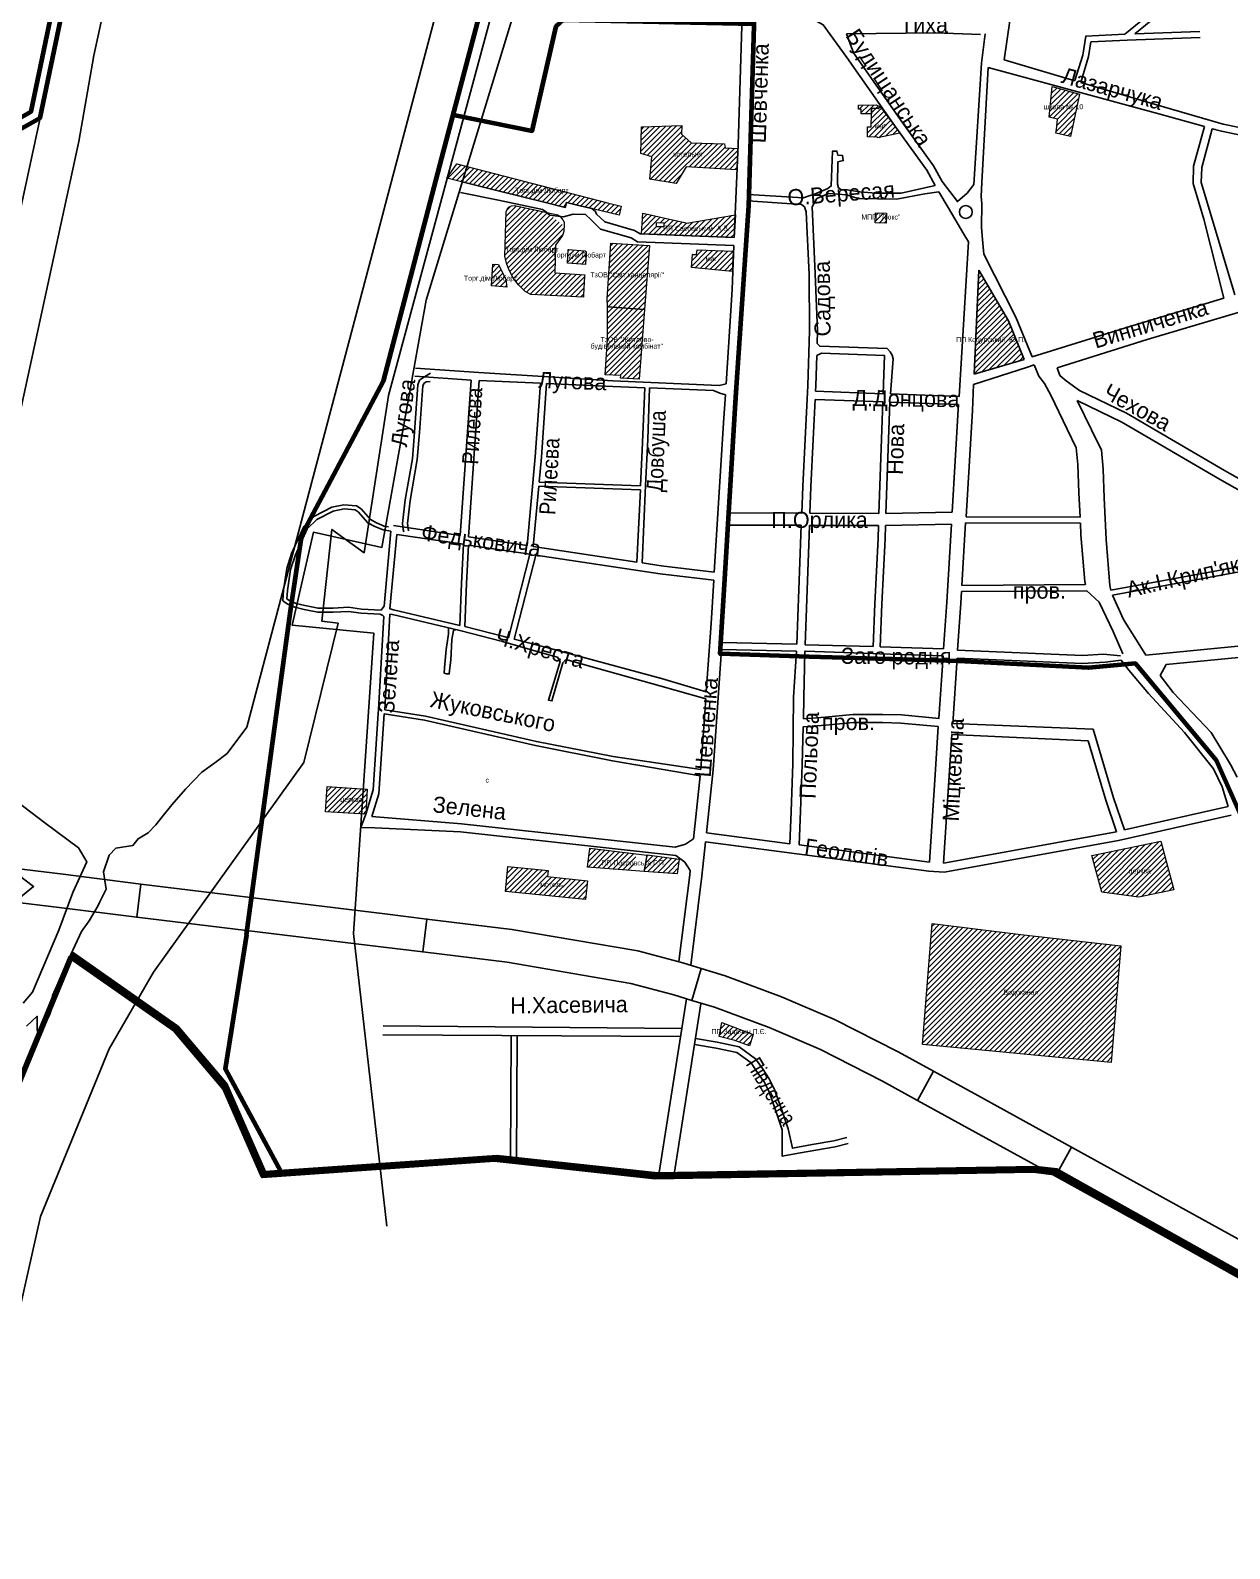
# Model space of a CAD drawing. Header units: millimetres. Extents: x 1378883 to 1389513, y 5662980 to 5673292.
# Drawn here: x 1383360 to 1384550, y 5665288 to 5666793 of the extents above; entities that cross this region are included whole.
import ezdxf
from ezdxf.enums import TextEntityAlignment as Align

# ---------------------------------------------------------------- set-up
doc = ezdxf.new("R2010")
doc.units = ezdxf.units.MM
doc.layers.add('_5Інше', color=252, linetype='Continuous', lineweight=25)
for name, color, linetype in [('PAY', 4, 'Continuous'), ('вулиці', 7, 'Continuous'), ('ВулНазва', 7, 'Continuous'), ('КартаСкан', 252, 'Continuous'), ('межа по генплану', 7, 'Continuous'), ('район', 6, 'Continuous')]:
    doc.layers.add(name, color=color, linetype=linetype)
picture_1 = doc.add_image_def('image1.tif', size_in_pixel=(29607, 29619))
pattern_1 = [(45, (2.4066, 2.8008), (-2.6516504294, 2.6516504294), [])]

# ---------------------------------------------------------------- blocks, each defined once
blk = doc.blocks.new('Турія')
at = {"layer": '_5Інше', "color": 5}
for points in [[(46416.6, 23567.1), (46427.3, 23576.9), (46427.2, 23563.3), (46428.1, 23560.1), (46432.8, 23565.7), (46439.5, 23578), (46442.5, 23586.9), (46441.3, 23589.2), (46442.5, 23597.4), (46446.9, 23607.2), (46452.8, 23621), (46454.3, 23624.5), (46471.3, 23661), (46478.9, 23671.4), (46487.9, 23686.6), (46489.2, 23689.7), (46495.7, 23703), (46492.9, 23720.2), (46498.8, 23736.5), (46505.2, 23743.4), (46522.2, 23746.3), (46527.3, 23752.9), (46537.4, 23758.6), (46545, 23766.7), (46551.1, 23774.5), (46560.7, 23786.4), (46574.3, 23802.1), (46590.7, 23818.8), (46603.6, 23828), (46615.7, 23837.5), (46635.3, 23863.4), (46829.8, 24597.2)], [(46507, 24637.5), (46483.5, 24529.5), (46468.7, 24444.2), (46350.4, 23901.6)], [(46400.3, 23795), (46434.9, 23768.7), (46468.1, 23743.8), (46476.4, 23730), (46462.6, 23699.5), (46448.7, 23662.2), (46422.5, 23600.7), (46413.5, 23589.8)]]:
    blk.add_lwpolyline(points, dxfattribs=at)
blk = doc.blocks.new('ТуріяПрибер')
at = {"layer": '_5Інше', "color": 160}
for points in [[(46521.7, 24943), (46280, 23824), (46416, 23721), (46280, 23610)], [(45939.6, 21240.8), (46423, 23394), (46491, 23560), (46535, 23636), (46684, 23844), (46718, 23982), (46702, 23984), (46712, 24075), (46744, 24052), (46768, 24208), (46922, 24778)]]:
    blk.add_lwpolyline(points, dxfattribs=at)
blk = doc.blocks.new('ТуріяВодоох')
at = {"layer": '_5Інше', "color": 140}
blk.add_lwpolyline([(46928, 24645), (46824, 24304), (46780, 24059), (46712, 24074), (46691, 23982), (46772, 23974), (46752, 23676), (46785, 23386)], dxfattribs=at)

msp = doc.modelspace()

# ---------------------------------------------------------------- hatches: boundary and pattern name
at = {"layer": 'вулиці', "lineweight": -2}
h = msp.add_hatch(dxfattribs=at)
h.set_pattern_fill('ANSI31', color=5, scale=30, style=0)
h.set_pattern_definition(pattern_1)
h.paths.add_polyline_path([(1384370.7, 5666706.8), (1384379.2, 5666704.8), (1384377.9, 5666694.6), (1384377.5, 5666691), (1384384.6, 5666689.4), (1384391.8, 5666687.7), (1384401, 5666729.7), (1384373.8, 5666737.4)])
h.paths.add_polyline_path([(1384361.2, 5666713.6), (1384408.7, 5666713.6), (1384408.7, 5666721.1), (1384361.2, 5666721.1)], flags=9)
h = msp.add_hatch(dxfattribs=at)
h.set_pattern_fill('ANSI31', color=2, scale=30, style=0)
h.set_pattern_definition(pattern_1)
h.paths.add_polyline_path([(1384194.5, 5666715.7), (1384201.1, 5666715.6), (1384203.4, 5666717.2), (1384199.3, 5666719.1), (1384181.8, 5666718.8), (1384181.8, 5666714.9), (1384184.2, 5666714.8), (1384184.2, 5666712.8), (1384184.2, 5666710.3), (1384194.4, 5666710.2)])
h.paths.add_polyline_path([(1384194.5, 5666715.7), (1384194.4, 5666710.2), (1384194.2, 5666697.3), (1384190.7, 5666697.3), (1384190.6, 5666687.3), (1384200.4, 5666687.2), (1384200.5, 5666686.3), (1384222.6, 5666691.1), (1384203.4, 5666717.2), (1384201.1, 5666715.6)])
h.paths.add_polyline_path([(1384196, 5666695.8), (1384210.2, 5666695.8), (1384210.2, 5666700.8), (1384196, 5666700.8)], flags=24)
h = msp.add_hatch(dxfattribs=at)
h.set_pattern_fill('ANSI31', color=12, scale=30, style=0)
h.set_pattern_definition(pattern_1)
h.paths.add_polyline_path([(1383976.6, 5666667.6), (1383974.6, 5666645.3), (1384000.7, 5666641.2), (1384010.8, 5666657.7), (1384061.1, 5666654.7), (1384062, 5666675.8), (1384049.4, 5666676.4), (1384048.7, 5666680.4), (1384015.8, 5666681.4), (1384006.2, 5666690.2), (1384006.5, 5666698.7), (1383966.4, 5666697.2), (1383965.7, 5666671)])
h.paths.add_polyline_path([(1383992.9, 5666667.7), (1384032, 5666667.7), (1384032, 5666672.7), (1383992.9, 5666672.7)], flags=24)
h = msp.add_hatch(dxfattribs=at)
h.set_pattern_fill('ANSI31', color=2, scale=30, style=0)
h.set_pattern_definition(pattern_1)
h.paths.add_polyline_path([(1383890.7, 5666617.4), (1383892, 5666622.3), (1383944.1, 5666609.8), (1383946.3, 5666618.7), (1383932.8, 5666622), (1383793.4, 5666658.1), (1383788.7, 5666642.8)])
h.paths.add_polyline_path([(1383773.7, 5666646.9), (1383773.6, 5666646.5), (1383788.7, 5666642.8), (1383793.4, 5666658.1), (1383783.3, 5666660.7)])
h.paths.add_polyline_path([(1383831.6, 5666629.4), (1383903.7, 5666629.4), (1383903.7, 5666638.2), (1383831.6, 5666638.2)], flags=25)
h = msp.add_hatch(dxfattribs=at)
h.set_pattern_fill('ANSI31', color=2, scale=30, style=0)
h.set_pattern_definition(pattern_1)
h.paths.add_polyline_path([(1383830.7, 5666569.1), (1383832.5, 5666562), (1383834.9, 5666555.8), (1383839.6, 5666547), (1383844.3, 5666540.7), (1383851.1, 5666534.2), (1383856.7, 5666531.1), (1383908.8, 5666528.4), (1383909, 5666530.9), (1383910.1, 5666550.6), (1383880.3, 5666552.6), (1383881.2, 5666580.1), (1383887.9, 5666589.5), (1383889.4, 5666593.5), (1383889.7, 5666598.8), (1383872.3, 5666612.5), (1383840.5, 5666619.5), (1383837.6, 5666619), (1383834.9, 5666617.7), (1383833.3, 5666615.4), (1383832.1, 5666612.9)])
h.paths.add_polyline_path([(1383821.6, 5666571), (1383893.7, 5666571), (1383893.7, 5666579.8), (1383821.6, 5666579.8)], flags=9)
h = msp.add_hatch(dxfattribs=at)
h.set_pattern_fill('ANSI31', color=2, scale=30, style=0)
h.set_pattern_definition(pattern_1)
h.paths.add_polyline_path([(1384011.5, 5666601.8), (1384008.9, 5666602.4), (1383967.8, 5666611.6), (1383966.5, 5666591.2), (1383983.4, 5666590.6), (1383983.4, 5666590.6), (1384058.4, 5666587.7), (1384058.6, 5666593.1), (1384059.4, 5666610)])
h.paths.add_polyline_path([(1383988.9, 5666598.4), (1383983.1, 5666598.5), (1383980.9, 5666598.6), (1383981, 5666602.1), (1383989, 5666601.8)], flags=16)
h.paths.add_polyline_path([(1383976.7, 5666593.1), (1384065.1, 5666593.1), (1384065.1, 5666600.6), (1383976.7, 5666600.6)], flags=9)
h = msp.add_hatch(dxfattribs=at)
h.set_pattern_fill('ANSI31', color=2, scale=30, style=0)
h.set_pattern_definition(pattern_1)
h.paths.add_polyline_path([(1384209.1, 5666601.8), (1384209.3, 5666611.8), (1384198.4, 5666612), (1384198.2, 5666602)])
h.paths.add_polyline_path([(1384179.8, 5666604.1), (1384228.1, 5666604.1), (1384228.1, 5666611.6), (1384179.8, 5666611.6)], flags=9)
h = msp.add_hatch(dxfattribs=at)
h.set_pattern_fill('ANSI31', color=2, scale=30, style=0)
h.set_pattern_definition(pattern_1)
h.paths.add_polyline_path([(1383974.3, 5666579.6), (1383936.1, 5666582.1), (1383932.5, 5666526.8), (1383932.6, 5666518.9), (1383969.5, 5666516.3)])
h.paths.add_polyline_path([(1383899.5, 5666545.6), (1384004.9, 5666545.6), (1384004.9, 5666554.3), (1383899.5, 5666554.3)], flags=9)
h = msp.add_hatch(dxfattribs=at)
h.set_pattern_fill('ANSI31', color=2, scale=30, style=0)
h.set_pattern_definition(pattern_1)
h.paths.add_polyline_path([(1383910.7, 5666561), (1383911.5, 5666573.4), (1383910.6, 5666574.4), (1383893.8, 5666575.6), (1383893.1, 5666562.1)])
h.paths.add_polyline_path([(1383868.6, 5666565.3), (1383940.7, 5666565.3), (1383940.7, 5666574.1), (1383868.6, 5666574.1)], flags=9)
h = msp.add_hatch(dxfattribs=at)
h.set_pattern_fill('ANSI31', color=2, scale=30, style=0)
h.set_pattern_definition(pattern_1)
h.paths.add_polyline_path([(1384021.5, 5666575.3), (1384021, 5666570.7), (1384016.9, 5666570.9), (1384016.1, 5666557.8), (1384056.2, 5666553.9), (1384057.4, 5666573.9)])
h.paths.add_polyline_path([(1384028.3, 5666564.2), (1384042.4, 5666564.2), (1384042.4, 5666569.2), (1384028.3, 5666569.2)], flags=24)
h = msp.add_hatch(dxfattribs=at)
h.set_pattern_fill('ANSI31', color=2, scale=30, style=0)
h.set_pattern_definition(pattern_1)
h.paths.add_polyline_path([(1383824.7, 5666560.8), (1383819.1, 5666561.2), (1383817.6, 5666539.8), (1383832.7, 5666538.5), (1383831.9, 5666545.9)])
h.paths.add_polyline_path([(1383780.7, 5666542.4), (1383852.8, 5666542.4), (1383852.8, 5666551.1), (1383780.7, 5666551.1)], flags=9)
h = msp.add_hatch(dxfattribs=at)
h.set_pattern_fill('ANSI31', color=2, scale=30, style=0)
h.set_pattern_definition(pattern_1)
h.paths.add_polyline_path([(1384346.1, 5666466.8), (1384330.3, 5666505.1), (1384301.1, 5666555.1), (1384296.3, 5666452.1)])
h.paths.add_polyline_path([(1384268.4, 5666481.5), (1384357.1, 5666481.5), (1384357.1, 5666490.3), (1384268.4, 5666490.3)], flags=9)
h = msp.add_hatch(dxfattribs=at)
h.set_pattern_fill('ANSI31', color=2, scale=30, style=0)
h.set_pattern_definition(pattern_1)
h.paths.add_polyline_path([(1383932.7, 5666486.8), (1383930.5, 5666451.5), (1383945.9, 5666450.8), (1383945.7, 5666448.1), (1383964.2, 5666447), (1383969.5, 5666516.3), (1383932.6, 5666518.9)])
h.paths.add_polyline_path([(1383900.8, 5666475), (1384002.9, 5666475), (1384002.9, 5666483.8), (1383900.8, 5666483.8)], flags=9)
h.paths.add_polyline_path([(1383916.7, 5666482.8), (1383987.5, 5666482.8), (1383987.5, 5666490.3), (1383916.7, 5666490.3)], flags=9)
h = msp.add_hatch(dxfattribs=at)
h.set_pattern_fill('ANSI31', color=5, scale=30, style=0)
h.set_pattern_definition(pattern_1)
h.paths.add_polyline_path([(1383654.5, 5666043.2), (1383653, 5666018.2), (1383688.9, 5666016), (1383690.5, 5666040.9)])
h.paths.add_polyline_path([(1383688.9, 5666016), (1383692.9, 5666015.7), (1383694.4, 5666040.7), (1383690.5, 5666040.9)])
h.paths.add_polyline_path([(1383663.5, 5666026.5), (1383693.9, 5666026.5), (1383693.9, 5666032.8), (1383663.5, 5666032.8)], flags=9)
h = msp.add_hatch(dxfattribs=at)
h.set_pattern_fill('ANSI31', color=2, scale=30, style=0)
h.set_pattern_definition(pattern_1)
h.paths.add_polyline_path([(1383961.5, 5665976.4), (1383926.1, 5665980.9), (1383941.6, 5665961.2), (1383957.4, 5665960)])
h.paths.add_polyline_path([(1383926.1, 5665980.9), (1383915.3, 5665982.2), (1383913, 5665963.3), (1383941.6, 5665961.2)])
h.paths.add_polyline_path([(1383925.1, 5665963.8), (1383992, 5665963.8), (1383992, 5665971.3), (1383925.1, 5665971.3)], flags=9)
h = msp.add_hatch(dxfattribs=at)
h.set_pattern_fill('ANSI31', color=2, scale=30, style=0)
h.set_pattern_definition(pattern_1)
h.paths.add_polyline_path([(1384001.8, 5665956.8), (1384003.8, 5665971.1), (1383971.9, 5665975.4), (1383969.2, 5665959.1)])
h.paths.add_polyline_path([(1383916.9, 5665963.8), (1384000.2, 5665963.8), (1384000.2, 5665971.3), (1383916.9, 5665971.3)], flags=9)
h = msp.add_hatch(dxfattribs=at)
h.set_pattern_fill('ANSI31', color=5, scale=30, style=0)
h.set_pattern_definition(pattern_1)
h.paths.add_polyline_path([(1384413, 5665974.9), (1384422.9, 5665938.4), (1384459.8, 5665933.6), (1384494.6, 5665940.8), (1384481.6, 5665989.1)])
h.paths.add_polyline_path([(1384445.5, 5665955.7), (1384475.9, 5665955.7), (1384475.9, 5665961.9), (1384445.5, 5665961.9)], flags=24)
h = msp.add_hatch(dxfattribs=at)
h.set_pattern_fill('ANSI31', color=2, scale=30, style=0)
h.set_pattern_definition(pattern_1)
h.paths.add_polyline_path([(1383833.9, 5665964.1), (1383831.4, 5665939.3), (1383911, 5665931.2), (1383912.9, 5665949.8), (1383873.1, 5665953.9), (1383873.7, 5665960.1)])
h.paths.add_polyline_path([(1383863, 5665943.5), (1383892.2, 5665943.5), (1383892.2, 5665948.5), (1383863, 5665948.5)], flags=24)
h = msp.add_hatch(dxfattribs=at)
h.set_pattern_fill('ANSI31', color=164, scale=30, style=0)
h.set_pattern_definition([(45, (-7.8233, 6.207), (-2.6516504294, 2.6516504294), [])])
h.paths.add_polyline_path([(1384442, 5665885.2), (1384342.6, 5665896.4), (1384254.7, 5665907.6), (1384245, 5665787.5), (1384432.3, 5665769.7)])
h.paths.add_polyline_path([(1384323.5, 5665834.6), (1384360.2, 5665834.6), (1384360.2, 5665843.3), (1384323.5, 5665843.3)], flags=24)
h = msp.add_hatch(dxfattribs=at)
h.set_pattern_fill('ANSI31', color=2, scale=30, style=0)
h.set_pattern_definition(pattern_1)
h.paths.add_polyline_path([(1384043.5, 5665795.4), (1384059.1, 5665791.4), (1384073.5, 5665786), (1384077.2, 5665797.5), (1384046, 5665809.2)])
h.paths.add_polyline_path([(1384029.1, 5665795.2), (1384097, 5665795.2), (1384097, 5665804), (1384029.1, 5665804)], flags=9)

# ---------------------------------------------------------------- linework, layer by layer
at = {"layer": 'вулиці', "color": 2, "lineweight": 70}
for points in [[(1382830.2, 5666200.8), (1382950.5, 5666196.8), (1383025.2, 5666210.3), (1383046.9, 5666221.6), (1383260.9, 5666644.9), (1383369.8, 5666706.2), (1383471.1, 5667190.8), (1383484.7, 5667281.3)], [(1382830.5, 5666210.8), (1382949.8, 5666206.8), (1383021.9, 5666219.9), (1383039.5, 5666229), (1383253.4, 5666652.1), (1383360.9, 5666712.7), (1383461.2, 5667192.6), (1383474.8, 5667282.8)]]:
    msp.add_lwpolyline(points, dxfattribs=at)
at = {"layer": 'вулиці', "color": 7}
for points in [[(1384071.2, 5666938.6), (1384067.5, 5666851.3), (1384062.4, 5666679.4), (1384058.4, 5666587.7)], [(1384348.4, 5666916.1), (1384339.9, 5666859.6), (1384326.1, 5666763.9)], [(1384500.3, 5666897), (1384505.6, 5666883.4), (1384506.8, 5666862.3), (1384507, 5666841.7), (1384506.4, 5666834.5), (1384487.8, 5666818), (1384473.8, 5666811.9), (1384451, 5666793.4), (1384445.8, 5666789.2), (1384407, 5666787.2), (1384404.1, 5666768.4), (1384396.4, 5666743.2)], [(1384506.6, 5666897.4), (1384511.6, 5666884.6), (1384512.8, 5666862.5), (1384513, 5666841.5), (1384512.2, 5666831.6), (1384491, 5666812.9), (1384476.9, 5666806.8), (1384455.7, 5666789.5)], [(1384078.8, 5666825.5), (1384074.4, 5666678.9), (1384072.3, 5666630.2)], [(1384078.8, 5666825.5), (1384088.6, 5666825.4), (1384118.9, 5666813.6), (1384146.7, 5666798.6), (1384170.1, 5666766), (1384218.4, 5666697.3), (1384249.4, 5666654.3), (1384257.6, 5666639.1)], [(1384302.6, 5666788.8), (1384258, 5666790.4), (1384169.9, 5666789.7)], [(1384169.9, 5666789.7), (1384176.7, 5666770.6), (1384224.9, 5666702), (1384256.2, 5666658.6), (1384264.5, 5666643.1), (1384279.7, 5666623.3), (1384289.5, 5666631.6), (1384295.9, 5666640.3)], [(1384307.4, 5666789.4), (1384303.7, 5666760.3), (1384295.9, 5666640.3), (1384295.9, 5666640.3)], [(1384455.7, 5666789.5), (1384520.3, 5666791.8)], [(1384448.1, 5666783.3), (1384412.2, 5666781.5), (1384409.9, 5666767.1), (1384402.1, 5666741.4)], [(1384448.1, 5666783.3), (1384520.5, 5666785.8)], [(1384326.1, 5666763.9), (1384396.4, 5666743.1)], [(1384310.3, 5666756.3), (1384304, 5666642.2), (1384303.3, 5666628.4)], [(1384310.3, 5666756.3), (1384479.6, 5666710.2), (1384524.9, 5666697.6)], [(1384402.1, 5666741.4), (1384481.9, 5666717.9), (1384543.3, 5666700.1), (1384727.4, 5666662.3), (1384736.4, 5666661.6), (1384739.6, 5666662.8)], [(1384524.9, 5666697.6), (1384514.1, 5666658.3), (1384513.5, 5666641), (1384524.2, 5666605.7), (1384544.2, 5666527.3)], [(1384532.6, 5666695.5), (1384522.1, 5666657.1), (1384521.6, 5666642), (1384531.9, 5666608), (1384554.9, 5666530.8)], [(1384532.6, 5666695.5), (1384541.7, 5666692.9), (1384726.3, 5666654.4), (1384737.5, 5666653.5), (1384743.4, 5666652.3)], [(1384532.6, 5666695.5), (1384535.8, 5666694.6)], [(1384151.2, 5666636.2), (1384154.6, 5666638.8), (1384156, 5666673.3), (1384160.2, 5666673.3), (1384161.2, 5666669.1), (1384165.9, 5666668.8), (1384166.5, 5666663.8), (1384161.3, 5666662.7), (1384160.7, 5666640.6), (1384161.8, 5666637), (1384164, 5666635.3)], [(1384058.4, 5666587.7), (1383965, 5666591.3), (1383959.5, 5666594.7), (1383929.9, 5666603.1), (1383921.9, 5666610.9), (1383920.7, 5666613.3), (1383917.1, 5666616.3), (1383902.5, 5666619.8), (1383892, 5666622.3), (1383890.7, 5666617.4), (1383871.1, 5666622.3), (1383825.6, 5666633.6), (1383789.9, 5666642.5)], [(1384164, 5666635.3), (1384170.5, 5666634.9), (1384182.9, 5666632.9), (1384198.7, 5666631.5), (1384223.9, 5666631.5), (1384257.6, 5666639.1)], [(1384058.1, 5666579.7), (1383962.6, 5666583.4), (1383956.3, 5666587.3), (1383925.8, 5666596), (1383916.4, 5666605.1), (1383910.8, 5666610.3), (1383898.6, 5666610.8), (1383888.9, 5666608), (1383875.6, 5666609.9), (1383871.1, 5666613.4), (1383868.2, 5666615.3), (1383824.7, 5666624.6), (1383786.8, 5666632.3)], [(1384072, 5666624.1), (1384068.1, 5666535.5), (1384060.1, 5666408.1), (1384054.3, 5666314.5)], [(1384072, 5666624.1), (1384125.2, 5666620.3)], [(1384072.3, 5666630.2), (1384127.2, 5666626.9), (1384132.6, 5666628.8), (1384138, 5666630.7), (1384151.2, 5666636.2), (1384151.2, 5666636.2)], [(1384140.4, 5666626.2), (1384137.4, 5666621.1), (1384135.6, 5666618.1), (1384138.7, 5666551.6), (1384141, 5666495), (1384140.6, 5666482.5)], [(1384140.4, 5666626.2), (1384152, 5666631.1), (1384169.6, 5666629.9), (1384181.4, 5666626.3), (1384219.3, 5666625.5), (1384247.6, 5666630.8), (1384261.3, 5666633)], [(1384261.3, 5666633), (1384270.7, 5666617.5), (1384286, 5666590.9), (1384290.7, 5666583.2), (1384281.4, 5666429.9)], [(1384304.3, 5666589.2), (1384303.5, 5666598), (1384303.9, 5666620.9), (1384303.3, 5666628.4)], [(1384125.2, 5666620.3), (1384128.2, 5666617.9), (1384129.8, 5666613.1), (1384132.8, 5666550.9), (1384133, 5666495.1), (1384131.3, 5666440.8), (1384128.6, 5666387.6), (1384126.4, 5666340.8), (1384125.4, 5666314.3)], [(1384058.1, 5666579.7), (1384056.2, 5666536.1), (1384050.3, 5666442.4)], [(1384304.3, 5666589.2), (1384306, 5666571.2), (1384337.6, 5666508.5), (1384354, 5666469.4), (1384450.8, 5666499.4), (1384544.2, 5666527.3)], [(1384301.1, 5666555.1), (1384296.3, 5666452.1)], [(1384301.1, 5666555.1), (1384330.3, 5666505.1), (1384346.1, 5666466.8)], [(1384378.8, 5666458.5), (1384468.1, 5666486.5), (1384558.2, 5666513.4)], [(1384140.2, 5666470.5), (1384144.8, 5666472.8), (1384207.6, 5666470.5), (1384206.2, 5666432.7)], [(1384140.6, 5666482.5), (1384143.3, 5666479.8), (1384210.2, 5666477.4)], [(1384210.2, 5666477.4), (1384213.2, 5666474.2), (1384215, 5666471.1), (1384216.1, 5666467.2), (1384215.7, 5666463.1)], [(1384050.3, 5666442.4), (1384047.6, 5666441.7), (1384043.3, 5666441), (1383938.1, 5666445.4), (1383805.1, 5666453.7), (1383742.1, 5666458.2)], [(1384140.2, 5666470.5), (1384139.3, 5666440.4), (1384139, 5666435.1)], [(1384216.1, 5666467.2), (1384213.4, 5666432.5)], [(1384295.8, 5666441.7), (1384349.2, 5666459.2)], [(1384296.3, 5666452.1), (1384346.1, 5666466.8)], [(1384349.2, 5666459.2), (1384355.9, 5666461.3)], [(1384355.9, 5666461.3), (1384360.6, 5666450.1), (1384366.2, 5666442.8)], [(1384378.8, 5666458.5), (1384381.2, 5666450.9), (1384387.5, 5666445.4), (1384400.8, 5666436), (1384447.5, 5666413.3), (1384544.8, 5666356.6), (1384617.3, 5666315.7), (1384619.9, 5666316.3), (1384620.5, 5666321.5)], [(1383757.2, 5666453), (1383751, 5666449.4), (1383746.3, 5666446), (1383744.5, 5666441.6), (1383741.3, 5666394.7), (1383739.1, 5666368), (1383732, 5666327.6), (1383729.3, 5666304.1), (1383729.9, 5666298.2), (1383730.5, 5666295.7)], [(1383756.7, 5666445), (1383752.8, 5666444.5), (1383750.4, 5666442.8), (1383749.4, 5666440.4), (1383746.3, 5666394.3), (1383744, 5666367.4), (1383737, 5666326.9), (1383734.3, 5666304.1), (1383734.8, 5666299.1), (1383735.4, 5666296.7)], [(1383797.4, 5666446.3), (1383741.6, 5666450.2)], [(1383797.4, 5666446.3), (1383786.7, 5666292)], [(1383805.4, 5666445.7), (1383794.7, 5666290.8)], [(1383866.2, 5666443.1), (1383805.4, 5666445.7)], [(1383866.2, 5666443.1), (1383861.1, 5666370.3), (1383853.1, 5666282.1)], [(1383872.2, 5666442.8), (1383867.1, 5666369.8), (1383864.9, 5666345.1)], [(1383969.6, 5666438.7), (1383938.1, 5666440), (1383872.2, 5666442.8)], [(1384366.2, 5666442.8), (1384372.4, 5666431.3), (1384388.8, 5666397.7), (1384397.7, 5666379.2), (1384399.2, 5666362.5), (1384400.2, 5666334.4), (1384401.4, 5666310.4)], [(1383965.5, 5666341.4), (1383967.2, 5666376.8), (1383969.6, 5666438.7)], [(1383967, 5666265.1), (1383970.4, 5666341.7), (1383972.7, 5666387.4), (1383974.5, 5666438.5)], [(1384049.6, 5666431.6), (1384044, 5666433.4), (1384037.9, 5666435.9), (1383974.5, 5666438.5)], [(1384049.6, 5666431.6), (1384048.2, 5666408.8), (1384038.6, 5666255.9)], [(1384138.6, 5666427.1), (1384136.6, 5666387.2), (1384134.4, 5666340.4), (1384133.4, 5666314.2)], [(1384138.6, 5666427.1), (1384205.9, 5666424.7)], [(1384139, 5666435.1), (1384206.2, 5666432.7), (1384206.2, 5666432.7)], [(1384213.4, 5666432.5), (1384281.4, 5666429.9)], [(1384295.8, 5666441.7), (1384294.6, 5666416.2), (1384288.3, 5666310.8)], [(1384205.9, 5666424.7), (1384201.7, 5666314)], [(1384212.9, 5666424.5), (1384208.7, 5666314)], [(1384212.9, 5666424.5), (1384280.9, 5666421.9)], [(1384280.9, 5666421.9), (1384280.6, 5666417), (1384274.5, 5666315.3)], [(1384398.6, 5666425.9), (1384412.9, 5666396.8), (1384422.6, 5666376.7), (1384424.3, 5666357.9), (1384425.2, 5666329.5), (1384427.3, 5666288.2), (1384431, 5666242.7), (1384432.1, 5666237.8)], [(1384398.6, 5666425.9), (1384442.8, 5666404.4), (1384539.9, 5666347.9), (1384615.7, 5666305.1), (1384627.7, 5666299), (1384627.7, 5666299)], [(1383864.5, 5666341.1), (1383859.1, 5666281.2)], [(1383864.5, 5666341.1), (1383965.3, 5666337.4)], [(1383864.9, 5666345.1), (1383965.5, 5666341.4)], [(1383961.9, 5666265.8), (1383965.3, 5666337.4)], [(1383715.5, 5666300.9), (1383711.2, 5666301.5), (1383703.5, 5666304.6), (1383697.5, 5666307.9), (1383688.2, 5666318.5), (1383683.8, 5666321.4), (1383671.3, 5666322.7), (1383659.2, 5666320.1), (1383642, 5666311.4), (1383631.4, 5666301.1), (1383619.4, 5666274.4), (1383614.5, 5666259.5), (1383611.2, 5666237.9), (1383610.5, 5666227.4), (1383615.1, 5666224.3), (1383622.6, 5666221), (1383631.8, 5666218.9), (1383645.2, 5666216), (1383660.7, 5666216.2), (1383675.7, 5666216.9), (1383688.2, 5666215.1), (1383707.2, 5666214), (1383709.7, 5666212.9), (1383710.7, 5666212)], [(1383717.8, 5666296.4), (1383710.2, 5666297.6), (1383701.8, 5666301), (1383694.9, 5666304.7), (1383685.5, 5666315.5), (1383682.4, 5666317.6), (1383671.5, 5666318.7), (1383660.5, 5666316.3), (1383644.3, 5666308.1), (1383634.7, 5666298.8), (1383623.1, 5666272.9), (1383618.4, 5666258.5), (1383615.2, 5666237.5), (1383614.7, 5666229.4), (1383617, 5666227.8), (1383623.8, 5666224.8), (1383632.6, 5666222.8), (1383645.6, 5666220), (1383660.6, 5666220.2), (1383675.9, 5666221), (1383688.6, 5666219.1), (1383708.1, 5666218), (1383709.8, 5666220.4), (1383711, 5666222.1)], [(1384054.3, 5666314.5), (1384125.4, 5666314.3)], [(1384133.4, 5666314.2), (1384201.7, 5666314)], [(1384208.7, 5666314), (1384274.5, 5666315.3)], [(1384288.3, 5666310.8), (1384401.4, 5666310.4)], [(1383711, 5666222.1), (1383717.8, 5666296.4)], [(1383716.8, 5666219.5), (1383723.6, 5666293.3)], [(1383720.4, 5666301.9), (1383786.7, 5666292)], [(1383723.6, 5666293.3), (1383789.8, 5666283.4)], [(1384053.5, 5666302.5), (1384047.3, 5666204), (1384046.1, 5666186.2)], [(1384053.5, 5666302.5), (1384124.9, 5666302.3)], [(1384124.9, 5666302.3), (1384124.6, 5666292.8), (1384120.6, 5666184.3)], [(1384132.9, 5666302.2), (1384132.6, 5666292.5), (1384128.6, 5666183.8)], [(1384132.9, 5666302.2), (1384201.4, 5666302)], [(1384201.4, 5666302), (1384201.2, 5666289.1), (1384197.9, 5666224.4), (1384196.2, 5666182.1)], [(1384208.4, 5666302), (1384208.2, 5666288.9), (1384204.9, 5666224.1), (1384203.2, 5666181.8)], [(1384208.4, 5666302), (1384208.8, 5666302), (1384273.8, 5666303.3)], [(1384273.8, 5666303.3), (1384269.2, 5666225.9), (1384266.1, 5666179.9)], [(1384287.9, 5666304.8), (1384284.2, 5666242.6)], [(1384287.9, 5666304.8), (1384401.7, 5666304.4)], [(1384401.7, 5666304.4), (1384402.3, 5666292.7), (1384406, 5666246.4), (1384406.7, 5666243.4)], [(1383789.8, 5666283.4), (1383787.9, 5666244.6), (1383786.2, 5666203)], [(1383794.8, 5666282.7), (1383792.9, 5666244.4), (1383791.2, 5666201.8)], [(1383794.7, 5666290.8), (1383853.1, 5666282.1)], [(1383794.8, 5666282.7), (1383855.6, 5666273.6)], [(1383859.1, 5666281.2), (1383961.9, 5666265.8)], [(1383855.6, 5666273.6), (1383834.4, 5666190.7)], [(1383861.5, 5666272.7), (1383840.2, 5666189.2)], [(1383861.5, 5666272.7), (1383984.9, 5666254.3), (1384038.1, 5666247.9)], [(1383967, 5666265.1), (1383986, 5666262.2), (1384038.6, 5666255.9)], [(1384432.1, 5666237.8), (1384635.1, 5666275.1)], [(1384433.5, 5666232.9), (1384636.5, 5666270.3)], [(1384038.1, 5666247.9), (1384035.4, 5666204.8), (1384030.7, 5666137.2)], [(1384283.8, 5666236.6), (1384283.2, 5666225), (1384280, 5666178.6)], [(1384283.8, 5666236.6), (1384408, 5666237.4)], [(1384284.2, 5666242.6), (1384406.7, 5666243.4)], [(1384408, 5666237.4), (1384420.5, 5666226), (1384434.3, 5666197), (1384443.9, 5666174.9)], [(1384433.5, 5666232.9), (1384444.5, 5666208.8), (1384464, 5666177.7), (1384466.7, 5666173.4)], [(1383786.2, 5666203), (1383720.4, 5666218.6), (1383716.8, 5666219.5)], [(1383692.9, 5666015.7), (1383700.3, 5666039.9), (1383705.3, 5666115.8), (1383705.7, 5666119.7), (1383710.7, 5666212)], [(1383711.7, 5666119.2), (1383716.8, 5666214.3)], [(1383883, 5666171.6), (1383873.1, 5666174.3), (1383828.6, 5666187.1), (1383786.2, 5666197.9), (1383719.3, 5666213.7), (1383716.8, 5666214.3)], [(1383834.4, 5666190.7), (1383829.7, 5666191.9), (1383791.2, 5666201.8)], [(1383774.9, 5666200.6), (1383774.9, 5666194.5), (1383772.8, 5666179.1), (1383771.1, 5666161.1), (1383770.7, 5666155.7), (1383772.9, 5666155.1), (1383775.7, 5666154.9), (1383776.3, 5666160.8), (1383777.4, 5666168.5), (1383778.3, 5666189.1), (1383779.8, 5666197.8), (1383781.5, 5666198.5), (1383782.1, 5666198.9)], [(1384030.7, 5666137.2), (1383986.1, 5666150.4), (1383874.7, 5666180.5), (1383840.2, 5666189.2)], [(1384046.1, 5666186.2), (1384120.6, 5666184.3)], [(1384466.7, 5666173.4), (1384659.7, 5666192.2)], [(1383883, 5666171.6), (1383885.6, 5666167.2), (1383874.1, 5666128.8), (1383877.6, 5666128.1), (1383888.4, 5666166), (1383891.3, 5666169.2)], [(1384045.6, 5666179.2), (1384037.4, 5666059.9), (1384030.8, 5665997.4)], [(1384045.6, 5666179.2), (1384120.3, 5666177.3)], [(1384120.1, 5666177.3), (1384117.1, 5666131.8), (1384116.4, 5666065.7), (1384114.9, 5666018.5), (1384113.6, 5665986.5)], [(1384128.5, 5666177.2), (1384127.5, 5666131.3), (1384127, 5666110.3)], [(1384128.5, 5666177.2), (1384128.7, 5666177.5), (1384196, 5666175.1), (1384202.9, 5666174.8), (1384265.6, 5666172.9)], [(1384128.6, 5666183.8), (1384196.2, 5666182.1)], [(1384203.2, 5666181.8), (1384266.1, 5666179.9)], [(1384265.6, 5666172.9), (1384261.4, 5666110.8)], [(1384280, 5666178.6), (1384403.8, 5666173.3), (1384424.7, 5666174.4), (1384441.5, 5666172.8)], [(1384486.7, 5666164.3), (1384654, 5666180.6)], [(1384030.2, 5666130.1), (1383984.7, 5666143), (1383891.3, 5666169.2)], [(1384279.5, 5666170.6), (1384275.1, 5666105.8)], [(1384279.5, 5666170.6), (1384403.7, 5666165.3), (1384426.2, 5666166.6), (1384442.1, 5666168.6)], [(1384442.1, 5666168.6), (1384449.8, 5666158.6), (1384469.3, 5666135.6), (1384504.9, 5666096.8), (1384533.9, 5666060.7), (1384542.5, 5666043), (1384548.2, 5666023.3)], [(1384481, 5666153.2), (1384486.7, 5666164.3)], [(1384481, 5666153.2), (1384493.9, 5666136.5), (1384531.6, 5666096.7), (1384550.7, 5666065), (1384557.1, 5666052.7)], [(1384030.2, 5666130.1), (1384025.4, 5666060.9), (1384025.3, 5666060)], [(1383698.9, 5666013.5), (1383706, 5666036.1), (1383711.3, 5666115.2)], [(1384024.6, 5666053.7), (1383937.5, 5666068.7), (1383861.4, 5666083.8), (1383751.3, 5666109), (1383711.3, 5666115.2)], [(1384025.3, 5666060), (1383938.3, 5666073.1), (1383862.1, 5666087.8), (1383752.1, 5666113), (1383711.7, 5666119.2)], [(1384127, 5666110.3), (1384148.6, 5666112.1), (1384176, 5666114.7), (1384205.4, 5666114.8), (1384224.2, 5666114.2), (1384261.6, 5666110.8)], [(1384126.8, 5666102.3), (1384125.9, 5666065.1), (1384124, 5666018.8), (1384122.7, 5665985.3)], [(1384126.8, 5666102.3), (1384149.3, 5666104.2), (1384176.4, 5666106.7), (1384205.3, 5666106.8), (1384223.7, 5666106.2), (1384260.8, 5666102.8)], [(1384260.8, 5666102.8), (1384258, 5666060.2), (1384252.2, 5665968.3)], [(1384275.1, 5666105.8), (1384414.5, 5666100.2)], [(1384414.5, 5666100.2), (1384434.6, 5666032.2), (1384445.4, 5666000.2)], [(1384274.3, 5666094.7), (1384271.9, 5666059.3), (1384266.1, 5665967.4)], [(1384274.3, 5666094.7), (1384409.6, 5666088.4)], [(1384409.6, 5666088.4), (1384427, 5666029.7), (1384437.6, 5665998.4)], [(1384024.6, 5666053.7), (1384018.1, 5665991.3)], [(1384445.4, 5666000.2), (1384548.2, 5666023.3)], [(1383692.9, 5666015.7), (1383688, 5666002.6), (1383701.9, 5666002.3)], [(1384018.1, 5665991.3), (1384010.2, 5665986.1), (1383999.9, 5665983), (1383787.8, 5666006.2), (1383698.9, 5666013.5)], [(1384029.9, 5665988.5), (1384251.3, 5665959.3), (1384266.7, 5665958.4), (1384439.4, 5665989.6), (1384551.4, 5666014.8)], [(1384014.8, 5665960), (1384009.3, 5665968.4), (1384000.6, 5665974.9), (1383786.9, 5665998.2), (1383701.9, 5666002.3)], [(1384030.8, 5665997.4), (1384113.6, 5665986.5)], [(1384266.1, 5665967.4), (1384437.6, 5665998.4)], [(1384029.9, 5665988.5), (1384026.3, 5665954.3), (1384015.2, 5665866)], [(1384122.7, 5665985.3), (1384252.2, 5665968.3)], [(1384014.8, 5665960), (1384014.4, 5665955.6), (1384003.6, 5665869.8), (1384003, 5665869.5)], [(1384025.6, 5665862.9), (1384049.3, 5665855.7), (1384105.3, 5665834.9), (1384157.9, 5665812.3), (1384220.9, 5665780.2), (1384256, 5665761), (1384240.2, 5665732), (1384205.5, 5665751), (1384143.9, 5665782.4), (1384093, 5665804.2), (1384038.7, 5665824.5), (1384016.4, 5665831.2), (1384022.6, 5665852.5)], [(1384011, 5665832.8), (1383983.7, 5665658.6)], [(1384025.3, 5665827.7), (1383998.9, 5665658.8)], [(1384005.1, 5665795.3), (1383709.9, 5665797)], [(1384006.3, 5665803.4), (1383710, 5665806)], [(1383837, 5665796.2), (1383836.4, 5665674.3)], [(1383843, 5665796.2), (1383842.4, 5665673.7)], [(1384019, 5665787.5), (1384040.4, 5665783.8), (1384061, 5665779.4), (1384075.2, 5665769.2), (1384081.3, 5665760.2), (1384088, 5665750.4), (1384092.9, 5665740.6), (1384101.9, 5665714.9), (1384106, 5665702.9), (1384106, 5665676.6), (1384122.2, 5665679.7), (1384158.4, 5665686.1), (1384171.4, 5665689.4)], [(1384020, 5665793.4), (1384041.5, 5665789.7), (1384063.4, 5665785), (1384079.6, 5665773.4), (1384086.3, 5665763.6), (1384093.2, 5665753.5), (1384098.4, 5665743), (1384107.6, 5665716.9), (1384112, 5665703.9), (1384116.1, 5665684.6), (1384135.8, 5665688.2), (1384157.2, 5665692), (1384170, 5665695.2)]]:
    msp.add_lwpolyline(points, dxfattribs=at)
for points in [[(1383469.9, 5665946.5), (1383465.8, 5665913.7), (1383388.7, 5665923.4), (1383265.2, 5665938.3), (1383269.1, 5665971.1), (1383392.8, 5665956.2), (1383469.9, 5665946.5)], [(1383711.8, 5665917.1), (1383753.5, 5665911.9), (1383749.5, 5665879.2), (1383707.8, 5665884.3), (1383465.8, 5665913.7), (1383469.9, 5665946.5), (1383711.8, 5665917.1)], [(1383962.9, 5665880.2), (1384007.4, 5665868.4), (1384025.6, 5665862.9), (1384016.4, 5665831.2), (1383998.4, 5665836.6), (1383955.8, 5665847.9), (1383833, 5665869), (1383749.5, 5665879.2), (1383753.5, 5665911.9), (1383837.8, 5665901.6), (1383962.9, 5665880.2)], [(1384300.1, 5665736.9), (1384392.9, 5665685.7), (1384377, 5665656.8), (1384284.2, 5665707.9), (1384240.2, 5665732), (1384256, 5665761), (1384300.1, 5665736.9)], [(1384661.9, 5665537.5), (1384645.9, 5665508.6), (1384377, 5665656.8), (1384392.9, 5665685.7), (1384661.9, 5665537.5)]]:
    msp.add_lwpolyline(points, close=True, dxfattribs=at)
msp.add_circle((1384288.1, 5666612.9), 6.4, dxfattribs=at)
at = {"layer": 'ВулНазва', "color": 7, "lineweight": 9}
for points in [[(1384373.8, 5666737.4), (1384401, 5666729.7), (1384391.8, 5666687.7), (1384384.6, 5666689.4), (1384377.5, 5666691), (1384377.9, 5666694.6), (1384379.2, 5666704.8), (1384370.7, 5666706.8), (1384373.8, 5666737.4)], [(1384203.4, 5666717.2), (1384201.1, 5666715.6), (1384194.5, 5666715.7), (1384194.4, 5666710.2), (1384184.2, 5666710.3), (1384184.2, 5666712.8), (1384184.2, 5666714.8), (1384181.8, 5666714.9), (1384181.8, 5666718.8), (1384199.3, 5666719.1), (1384203.4, 5666717.2)], [(1384203.4, 5666717.2), (1384222.6, 5666691.1), (1384200.5, 5666686.3), (1384200.4, 5666687.2), (1384190.6, 5666687.3), (1384190.7, 5666697.3), (1384194.2, 5666697.3), (1384194.4, 5666710.2), (1384194.5, 5666715.7), (1384201.1, 5666715.6), (1384203.4, 5666717.2)], [(1383966.4, 5666697.2), (1384006.5, 5666698.7), (1384006.2, 5666690.2), (1384015.8, 5666681.4), (1384048.7, 5666680.4), (1384049.4, 5666676.4), (1384062, 5666675.8), (1384061.1, 5666654.7), (1384010.8, 5666657.7), (1384000.7, 5666641.2), (1383974.6, 5666645.3), (1383976.6, 5666667.6), (1383965.7, 5666671), (1383966.4, 5666697.2)], [(1383773.4, 5666646.5), (1383783.3, 5666660.7), (1383932.8, 5666622), (1383946.3, 5666618.7), (1383944.1, 5666609.8), (1383892, 5666622.3), (1383890.7, 5666617.4), (1383773.4, 5666646.5)], [(1383908.8, 5666528.4), (1383856.7, 5666531.1), (1383851.1, 5666534.2), (1383844.3, 5666540.7), (1383839.6, 5666547), (1383834.9, 5666555.8), (1383832.5, 5666562), (1383830.7, 5666569.1), (1383832.1, 5666612.9), (1383833.3, 5666615.4), (1383834.9, 5666617.7), (1383837.6, 5666619), (1383840.5, 5666619.5), (1383883.3, 5666610.1), (1383886.2, 5666608.2), (1383888.5, 5666605.1), (1383889.6, 5666602.7), (1383889.8, 5666600.5), (1383889.4, 5666593.5), (1383887.9, 5666589.5), (1383881.2, 5666580.1), (1383880.3, 5666552.6), (1383910.1, 5666550.6), (1383910, 5666549.4), (1383909, 5666530.9), (1383908.8, 5666528.4)], [(1384198.4, 5666612), (1384209.3, 5666611.8), (1384209.1, 5666601.8), (1384198.2, 5666602), (1384198.4, 5666612)], [(1383936.1, 5666582.1), (1383974.3, 5666579.6), (1383969.5, 5666516.3), (1383932.6, 5666518.9), (1383932.5, 5666526.8), (1383936.1, 5666582.1)], [(1383893.1, 5666562.1), (1383893.8, 5666575.6), (1383910.6, 5666574.4), (1383911.5, 5666573.4), (1383910.7, 5666561), (1383893.1, 5666562.1)], [(1384016.1, 5666557.8), (1384016.9, 5666570.9), (1384021, 5666570.7), (1384021.5, 5666575.3), (1384057.4, 5666573.9), (1384056.2, 5666553.9), (1384016.1, 5666557.8)], [(1383817.6, 5666539.8), (1383819.1, 5666561.2), (1383824.7, 5666560.8), (1383831.9, 5666545.9), (1383832.7, 5666538.5), (1383817.6, 5666539.8)], [(1383932.6, 5666518.9), (1383969.5, 5666516.3), (1383964.2, 5666447), (1383945.7, 5666448.1), (1383945.9, 5666450.8), (1383930.5, 5666451.5), (1383932.7, 5666486.8), (1383932.6, 5666518.9)], [(1383654.5, 5666043.2), (1383694.4, 5666040.7), (1383692.9, 5666015.7), (1383653, 5666018.2), (1383654.5, 5666043.2)], [(1383913, 5665963.3), (1383915.3, 5665982.2), (1383971.8, 5665975.2), (1383969.2, 5665959.1), (1383913, 5665963.3)], [(1383971.9, 5665975.4), (1384003.8, 5665971.1), (1384001.8, 5665956.8), (1383969.2, 5665959.1), (1383971.9, 5665975.4)], [(1384413, 5665974.9), (1384481.6, 5665989.1), (1384494.6, 5665940.8), (1384459.8, 5665933.6), (1384422.9, 5665938.4), (1384413, 5665974.9)], [(1383833.9, 5665964.1), (1383873.7, 5665960.1), (1383873.1, 5665953.9), (1383912.9, 5665949.8), (1383911, 5665931.2), (1383831.4, 5665939.3), (1383833.9, 5665964.1)], [(1384254.7, 5665907.6), (1384342.6, 5665896.4), (1384442, 5665885.2), (1384432.3, 5665769.7), (1384245, 5665787.5), (1384254.7, 5665907.6)], [(1384046, 5665809.2), (1384077.2, 5665797.5), (1384073.5, 5665786), (1384059.1, 5665791.4), (1384043.5, 5665795.4), (1384046, 5665809.2)]]:
    msp.add_lwpolyline(points, close=True, dxfattribs=at)
for points in [[(1383983.4, 5666590.6), (1383983.4, 5666590.6), (1383966.5, 5666591.2), (1383967.8, 5666611.6), (1384008.9, 5666602.4), (1384011.5, 5666601.8), (1384059.5, 5666610), (1384058.4, 5666587.7), (1383983.4, 5666590.6)], [(1383982.9, 5666598.5), (1383982.9, 5666598.5), (1383988.9, 5666598.4), (1383989, 5666601.8), (1383981, 5666602.1), (1383980.9, 5666598.6), (1383982.9, 5666598.5)]]:
    msp.add_lwpolyline(points, dxfattribs=at)
at = {"layer": 'межа по генплану', "color": 5, "lineweight": 70}
msp.add_lwpolyline([(1385146, 5665228.8), (1384376.1, 5665659.7), (1384355.2, 5665662.1), (1383980, 5665655.7), (1383820.5, 5665673), (1383590.4, 5665657), (1383552.4, 5665743.8), (1383503.1, 5665802), (1383399.9, 5665874.1), (1383272.8, 5665567.2)], dxfattribs=at)
msp.add_lwpolyline([(1385146, 5665228.8), (1384376.1, 5665659.7), (1384355.2, 5665662.1), (1383980, 5665655.7), (1383820.5, 5665673), (1383590.4, 5665657), (1383552.4, 5665743.8), (1383503.1, 5665802), (1383399.9, 5665874.1), (1383272.8, 5665567.2)], dxfattribs=at)
at = {"layer": 'межа по генплану', "color": 3, "lineweight": 70}
msp.add_lwpolyline([(1385146, 5665228.8), (1384376.1, 5665659.7), (1384355.2, 5665662.1), (1383980, 5665655.7), (1383820.5, 5665673), (1383590.4, 5665657), (1383552.4, 5665743.8), (1383503.1, 5665802), (1383399.9, 5665874.1), (1383272.8, 5665567.2)], dxfattribs=at)
msp.add_lwpolyline([(1385146, 5665228.8), (1384376.1, 5665659.7), (1384355.2, 5665662.1), (1383980, 5665655.7), (1383820.5, 5665673), (1383590.4, 5665657), (1383552.4, 5665743.8), (1383503.1, 5665802), (1383399.9, 5665874.1), (1383272.8, 5665567.2)], dxfattribs=at)
msp.add_lwpolyline([(1385146, 5665228.8), (1384376.1, 5665659.7), (1384355.2, 5665662.1), (1383980, 5665655.7), (1383820.5, 5665673), (1383590.4, 5665657), (1383552.4, 5665743.8), (1383503.1, 5665802), (1383399.9, 5665874.1), (1383272.8, 5665567.2)], dxfattribs=at)
at = {"layer": 'межа по генплану', "color": 2, "lineweight": 70}
msp.add_lwpolyline([(1385146, 5665228.8), (1384376.1, 5665659.7), (1384355.2, 5665662.1), (1383980, 5665655.7), (1383820.5, 5665673), (1383590.4, 5665657), (1383552.4, 5665743.8), (1383503.1, 5665802), (1383399.9, 5665874.1), (1383272.8, 5665567.2)], dxfattribs=at)
at = {"layer": 'межа по генплану', "color": 1, "lineweight": 70}
msp.add_lwpolyline([(1385148.4, 5665231.6), (1384378.5, 5665662.5), (1384357.6, 5665664.9), (1383982.4, 5665658.5), (1383822.9, 5665675.8), (1383592.8, 5665659.8), (1383554.8, 5665746.6), (1383505.5, 5665804.8), (1383402.3, 5665876.9), (1383275.2, 5665570)], dxfattribs=at)
at = {"layer": 'район', "color": 6, "lineweight": 100}
for points in [[(1383574.6, 5665896.2), (1383618.3, 5666217.2), (1383629.4, 5666292.4), (1383710.5, 5666445.1), (1383768.5, 5666666.6), (1383847.9, 5666968.3), (1383850.9, 5667281.3), (1383687.3, 5667303.3), (1383529.8, 5667329), (1383446.1, 5667245.2), (1383340, 5667249.5), (1383166.9, 5667228.9), (1383155.2, 5667197), (1383097, 5666974.1), (1383058, 5666986.4), (1383046, 5666979.9), (1382781.9, 5667057.9)], [(1384593, 5665942.8), (1384536.6, 5666069.2), (1384456.5, 5666165.4), (1384409.7, 5666161), (1384280.6, 5666167.5), (1384132.7, 5666172), (1384044.4, 5666174.9), (1384048.6, 5666243.5), (1384060, 5666429.2), (1384072.8, 5666619), (1384078.8, 5666820.1)], [(1383779.8, 5666709.4), (1383857.8, 5666693.5), (1383881.8, 5666797.3), (1383888.7, 5666803.3), (1384078.2, 5666799.6)], [(1383574.6, 5665896.2), (1383553.4, 5665763.4), (1383610.4, 5665658.4)]]:
    msp.add_lwpolyline(points, dxfattribs=at)

# ---------------------------------------------------------------- block references
at = {"layer": 'вулиці', "color": 7}
for name, p in [('ТуріяВодоох', (1336928.9, 5642221.4)), ('ТуріяПрибер', (1336947.4, 5642223.1)), ('Турія', (1336939.7, 5642238.6))]:
    msp.add_blockref(name, p, dxfattribs=at)

# ---------------------------------------------------------------- texts
at = {"layer": 'PAY', "color": 1}
msp.add_text('с', height=5, dxfattribs=at).set_placement((1383813.4, 5666049.6), align=Align.MIDDLE)
at = {"layer": 'ВулНазва', "color": 1, "lineweight": 9}
for s, p in [('Тиха', (1384246.7, 5666798.5)), ('П.Орлика', (1384143, 5666305.3)), ('пров.', (1384361.1, 5666235.1)), ('Заго-', (1384190.3, 5666172.9)), ('родня', (1384244.2, 5666169.9)), ('пров.', (1384171.7, 5666104.8))]:
    msp.add_text(s, height=16, dxfattribs=at).set_placement(p, align=Align.MIDDLE)
for s, rotation, p in [('Будищанська', 303.4243, (1384209.7, 5666735)), ('Шевченка', 88.19, (1384083.3, 5666730.6)), ('Лазарчука', 344.5324, (1384432.8, 5666732.9)), ('О.Вересая', 4.4309, (1384164.6, 5666628.9)), ('Садова', 90.6044, (1384147.8, 5666527)), ('Винниченка', 16.852, (1384471.1, 5666502)), ('Лугова', 82.7799, (1383732.4, 5666413.5)), ('Лугова', 357.9436, (1383897.8, 5666442.9)), ('Чехова', 331.0218, (1384458.2, 5666419.2)), ('Д.Донцова', 359.2971, (1384228.8, 5666425.6)), ('Нова', 88.5453, (1384218.5, 5666377.6)), ('Федьковича', 352.0727, (1383807, 5666284.9)), ("Ак.І.Крип'якевича", 13.106, (1384532.3, 5666255.4)), ('Зелена', 86.0269, (1383715.6, 5666152.3)), ('Ч.Хреста', 344.0624, (1383865.1, 5666178)), ('Шевченка', 85.7549, (1384030.8, 5666101.9)), ('Жуковського', 348.5186, (1383818.6, 5666115.2)), ('Польова', 87.5841, (1384132.9, 5666074.2)), ('Мiцкевича', 87.0543, (1384277.6, 5666059.8)), ('Зелена', 353.7759, (1383795.8, 5666021.9)), ('Геологів', 351.4234, (1384169.9, 5665978.1)), ('Н.Хасевича', 0.6733, (1383894.5, 5665826.7))]:
    msp.add_text(s, height=16, rotation=rotation, dxfattribs=at).set_placement(p, align=Align.MIDDLE)
at = {"layer": 'ВулНазва', "color": 7, "lineweight": 9}
for s, p in [('школа № 10', (1384384.9, 5666717.3)), ('маг', (1384203.1, 5666698.3)), ('котельня', (1384012.5, 5666670.2)), ('Торг.дім Любарт', (1383867.6, 5666633.8)), ('МПП "Люкс"', (1384203.9, 5666607.9)), ('ПП Сасовський  А.В.', (1384020.9, 5666596.9)), ('Торг.дім Любарт', (1383857.7, 5666575.4)), ('Торг.дім Любарт', (1383904.7, 5666569.7)), ('маг', (1384035.4, 5666566.7)), ('Торг.дім Любарт', (1383816.8, 5666546.7)), ('ТзОВ "Світ канцелярії"', (1383952.2, 5666550)), ('ТзОВ "Житлово-', (1383952.1, 5666486.5)), ('ПП Коцурський  Ю.П.', (1384312.7, 5666485.9)), ('будівельний комбінат"', (1383951.8, 5666479.4)), ('церква', (1383678.7, 5666029.7)), ('ПП Пословська Г.П.', (1383958.6, 5665967.5)), ('церква', (1384460.7, 5665958.8)), ('мотель', (1383877.6, 5665946)), ('Водоканал', (1384342.9, 5665838.6)), ('ПП Задачин П.Є.', (1384063.1, 5665799.6))]:
    msp.add_text(s, height=5, dxfattribs=at).set_placement(p, align=Align.MIDDLE)
at = {"layer": 'ВулНазва', "color": 1, "lineweight": 9}
for s, rotation, width, p in [('Рилеєва', 86.7202, 0.9, (1383798.6, 5666400.7)), ('Довбуша', 87.7413, 0.9, (1383982.9, 5666375.7)), ('Рилеєва', 86.7202, 0.9, (1383875.1, 5666350.8)), ('Пiвденна', 301.2262, 0.8, (1384093.6, 5665740.1))]:
    msp.add_text(s, height=16, rotation=rotation, dxfattribs=dict(at, width=width)).set_placement(p, align=Align.MIDDLE)

# ---------------------------------------------------------------- pictures from other files: only their frames are drawn
at = {"layer": 'КартаСкан'}
image = msp.add_image(picture_1, insert=(1378952, 5663192.3), size_in_units=(10026.9, 10031), rotation=0.39543, dxfattribs=at)
image.dxf.flags = 15

doc.saveas('drawing.dxf')
